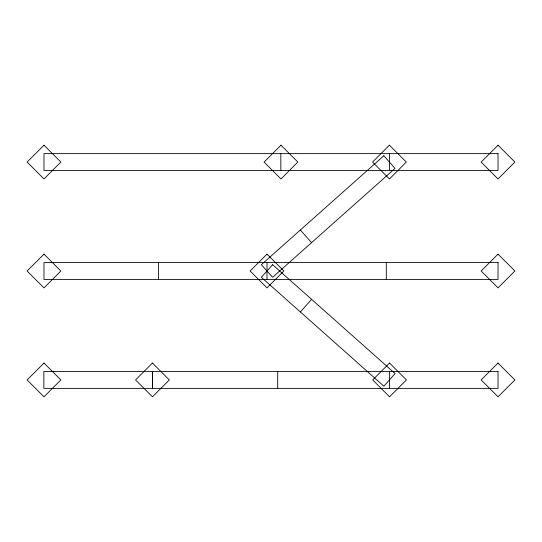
<?xml version="1.0" encoding="UTF-8"?>
<svg xmlns="http://www.w3.org/2000/svg" width="542" height="542" viewBox="0 0 542 542"><rect width="100%" height="100%" fill="white"/><g stroke="black" fill="none" stroke-linecap="round" stroke-linejoin="round"><path stroke-width="0.81" d="M300.37 311.962L311.582 299.34M300.343 230.025L311.569 242.64M389.434 153.63L389.434 170.513M389.434 371.487L389.434 388.37M386.29 262.558L386.29 279.442M280.844 153.63L280.851 170.513M277.707 371.487L277.707 388.37M266.989 262.558L266.989 279.442M158.406 262.558L158.406 279.442M272.592 264.692L261.38 277.308L383.878 386.175L395.091 373.56L272.592 264.692M43.983 145.188L27.1 162.072L43.983 178.955L60.867 162.072L43.983 145.188M43.983 254.117L27.1 271L43.983 287.883L60.867 271L43.983 254.117M43.983 363.045L27.1 379.928L43.983 396.812L60.867 379.928L43.983 363.045M280.973 145.188L264.089 162.072L280.973 178.955L297.856 162.072L280.973 145.188M152.444 363.045L135.561 379.928L152.444 396.812L169.328 379.928L152.444 363.045M266.989 254.117L250.106 271L266.989 287.883L283.873 271L266.989 254.117M389.434 145.188L372.55 162.072L389.434 178.955L406.317 162.072L389.434 145.188M498.017 145.188L481.133 162.072L498.017 178.955L514.9 162.072L498.017 145.188M498.017 254.117L481.133 271L498.017 287.883L514.9 271L498.017 254.117M389.556 363.045L372.672 379.928L389.556 396.812L406.439 379.928L389.556 363.045M498.017 363.045L481.133 379.928L498.017 396.812L514.9 379.928L498.017 363.045M383.824 155.764L261.373 264.692L272.599 277.308L395.043 168.379L383.824 155.764M498.017 153.63L43.983 153.63L43.983 170.513L498.017 170.513L498.017 153.63M498.017 262.558L43.983 262.558L43.983 279.442L498.017 279.442L498.017 262.558M152.444 371.487L43.861 371.487L43.861 388.37L152.444 388.37L152.444 371.487M498.017 371.487L152.566 371.487L152.566 388.37L498.017 388.37L498.017 371.487"/></g></svg>
